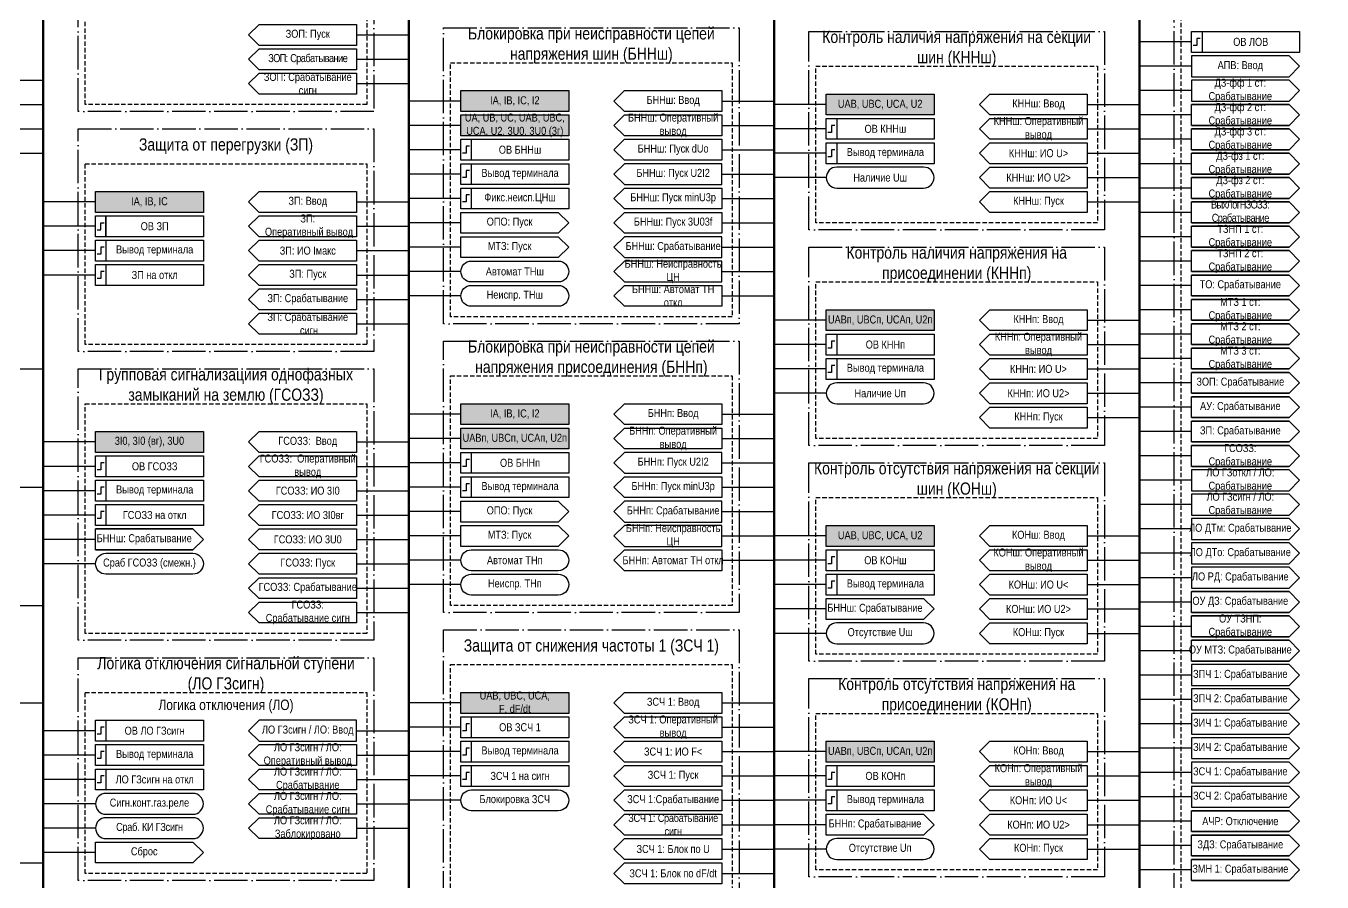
# Model space of a CAD drawing. Header units: millimetres. Extents: x 0 to 1261, y -61 to 1197.
# Drawn here: x 415 to 787.5, y 168.5 to 414.6 of the extents above; entities that cross this region are included whole.
import ezdxf

# ---------------------------------------------------------------- set-up
doc = ezdxf.new("R2010")
doc.units = ezdxf.units.MM
doc.linetypes.add('ACAD_ISO04W100', pattern=[30, 24, -3, 0, -3])
doc.linetypes.add('штриховая2', pattern=[0.375, 0.25, -0.125])
doc.layers.add('TEXT', color=7, linetype='Continuous', lineweight=25)
doc.layers.add('Основная', color=7, linetype='Continuous')
doc.styles.add('2.5_Gost_RD', font='ARIALN.TTF', dxfattribs={"height": 2.5})
doc.styles.add('3.5_Gost_RD', font='ARIALN.TTF', dxfattribs={"height": 3.5})

msp = doc.modelspace()

# ---------------------------------------------------------------- hatches: boundary and pattern name
at = {"ltscale": 100, "true_color": 0xef8637}
h = msp.add_hatch(color=30, dxfattribs=at)
h.dxf.hatch_style = 1
h.paths.add_polyline_path([(540, 396), (571, 396), (571, 390), (540, 390)])
h = msp.add_hatch(color=30, dxfattribs=at)
h.dxf.hatch_style = 1
h.paths.add_polyline_path([(645, 395), (676, 395), (676, 389), (645, 389)])
h = msp.add_hatch(color=30, dxfattribs=at)
h.dxf.hatch_style = 1
h.paths.add_polyline_path([(540, 389), (571, 389), (571, 383), (540, 383)])
h = msp.add_hatch(color=30, dxfattribs=at)
h.dxf.hatch_style = 1
h.paths.add_polyline_path([(435, 367), (466, 367), (466, 361), (435, 361)])
h = msp.add_hatch(color=30, dxfattribs=at)
h.dxf.hatch_style = 1
h.paths.add_polyline_path([(645, 333), (676, 333), (676, 327), (645, 327)])
h = msp.add_hatch(color=30, dxfattribs=at)
h.dxf.hatch_style = 1
h.paths.add_polyline_path([(540, 306), (571, 306), (571, 300), (540, 300)])
h = msp.add_hatch(color=30, dxfattribs=at)
h.dxf.hatch_style = 1
h.paths.add_polyline_path([(435, 298), (466, 298), (466, 292), (435, 292)])
h = msp.add_hatch(color=30, dxfattribs=at)
h.dxf.hatch_style = 1
h.paths.add_polyline_path([(540, 299), (571, 299), (571, 293), (540, 293)])
h = msp.add_hatch(color=30, dxfattribs=at)
h.dxf.hatch_style = 1
h.paths.add_polyline_path([(645, 271), (676, 271), (676, 265), (645, 265)])
h = msp.add_hatch(color=30, dxfattribs=at)
h.dxf.hatch_style = 1
h.paths.add_polyline_path([(540, 223), (571, 223), (571, 217), (540, 217)])
h = msp.add_hatch(color=30, dxfattribs=at)
h.dxf.hatch_style = 1
h.paths.add_polyline_path([(645, 209), (676, 209), (676, 203), (645, 203)])

# ---------------------------------------------------------------- linework, layer by layer
at = {"lineweight": 100, "ltscale": 100}
for p, q in [((420, 1090), (420, 10)), ((525, 1090), (525, 10)), ((630, 1090), (630, 10)), ((735, 1090), (735, 10))]:
    msp.add_line(p, q, dxfattribs=at)
at = {"ltscale": 100}
for p, q in [((510, 412), (525, 412)), ((750, 410), (735, 410)), ((510, 405), (525, 405)), ((750, 403), (735, 403)), ((405, 399), (420, 399)), ((510, 398), (525, 398)), ((750, 396), (735, 396)), ((405, 392), (420, 392)), ((540, 393), (525, 393)), ((615, 393), (630, 393)), ((645, 392), (630, 392)), ((720, 392), (735, 392)), ((750, 389), (735, 389)), ((405, 385), (420, 385)), ((540, 386), (525, 386)), ((615, 386), (630, 386)), ((645, 385), (630, 385)), ((720, 385), (735, 385)), ((750, 382), (735, 382)), ((405, 378), (420, 378)), ((540, 379), (525, 379)), ((615, 379), (630, 379)), ((645, 378), (630, 378)), ((720, 378), (735, 378)), ((750, 375), (735, 375)), ((540, 372), (525, 372)), ((615, 372), (630, 372)), ((645, 371), (630, 371)), ((720, 371), (735, 371)), ((750, 368), (735, 368)), ((435, 364), (420, 364)), ((510, 364), (525, 364)), ((540, 365), (525, 365)), ((615, 365), (630, 365)), ((720, 364), (735, 364)), ((540, 358), (525, 358)), ((615, 358), (630, 358)), ((750, 361), (735, 361)), ((435, 357), (420, 357)), ((510, 357), (525, 357)), ((750, 354), (735, 354)), ((540, 351), (525, 351)), ((615, 351), (630, 351)), ((435, 350), (420, 350)), ((510, 350), (525, 350)), ((750, 347), (735, 347)), ((435, 343), (420, 343)), ((510, 343), (525, 343)), ((540, 344), (525, 344)), ((615, 344), (630, 344)), ((750, 340), (735, 340)), ((510, 336), (525, 336)), ((540, 337), (525, 337)), ((615, 337), (630, 337)), ((750, 333), (735, 333)), ((510, 329), (525, 329)), ((645, 330), (630, 330)), ((720, 330), (735, 330)), ((750, 326), (735, 326)), ((645, 323), (630, 323)), ((720, 323), (735, 323)), ((750, 319), (735, 319)), ((405, 316), (420, 316)), ((645, 316), (630, 316)), ((720, 316), (735, 316)), ((750, 312), (735, 312)), ((645, 309), (630, 309)), ((720, 309), (735, 309)), ((540, 303), (525, 303)), ((615, 303), (630, 303)), ((720, 302), (735, 302)), ((750, 305), (735, 305)), ((750, 298), (735, 298)), ((435, 295), (420, 295)), ((510, 295), (525, 295)), ((540, 296), (525, 296)), ((615, 296), (630, 296)), ((750, 291), (735, 291)), ((435, 288), (420, 288)), ((510, 288), (525, 288)), ((540, 289), (525, 289)), ((615, 289), (630, 289)), ((750, 284), (735, 284)), ((405, 282), (420, 282)), ((435, 281), (420, 281)), ((510, 281), (525, 281)), ((540, 282), (525, 282)), ((615, 282), (630, 282)), ((750, 277), (735, 277)), ((435, 274), (420, 274)), ((510, 274), (525, 274)), ((540, 275), (525, 275)), ((615, 275), (630, 275)), ((750, 270), (735, 270)), ((435, 267), (420, 267)), ((510, 267), (525, 267)), ((540, 268), (525, 268)), ((615, 268), (630, 268)), ((645, 268), (630, 268)), ((720, 268), (735, 268)), ((540, 261), (525, 261)), ((615, 261), (630, 261)), ((645, 261), (630, 261)), ((720, 261), (735, 261)), ((750, 263), (735, 263)), ((435, 260), (420, 260)), ((510, 260), (525, 260)), ((540, 254), (525, 254)), ((645, 254), (630, 254)), ((720, 254), (735, 254)), ((750, 256), (735, 256)), ((510, 253), (525, 253)), ((405, 248), (420, 248)), ((510, 246), (525, 246)), ((645, 247), (630, 247)), ((720, 247), (735, 247)), ((750, 249), (735, 249)), ((645, 240), (630, 240)), ((720, 240), (735, 240)), ((750, 242), (735, 242)), ((750, 235), (735, 235)), ((750, 228), (735, 228)), ((405, 220), (420, 220)), ((540, 220), (525, 220)), ((615, 220), (630, 220)), ((750, 221), (735, 221)), ((540, 213), (525, 213)), ((615, 213), (630, 213)), ((750, 214), (735, 214)), ((435, 212), (420, 212)), ((510, 212), (525, 212)), ((435, 205), (420, 205)), ((510, 205), (525, 205)), ((540, 206), (525, 206)), ((615, 206), (630, 206)), ((645, 206), (630, 206)), ((720, 206), (735, 206)), ((750, 207), (735, 207)), ((435, 198), (420, 198)), ((510, 198), (525, 198)), ((540, 199), (525, 199)), ((615, 199), (630, 199)), ((645, 199), (630, 199)), ((720, 199), (735, 199)), ((750, 200), (735, 200)), ((435, 191), (420, 191)), ((510, 191), (525, 191)), ((540, 192), (525, 192)), ((615, 192), (630, 192)), ((645, 192), (630, 192)), ((720, 192), (735, 192)), ((750, 193), (735, 193)), ((435, 184), (420, 184)), ((510, 184), (525, 184)), ((615, 185), (630, 185)), ((645, 185), (630, 185)), ((720, 185), (735, 185)), ((750, 186), (735, 186)), ((750, 179), (735, 179)), ((435, 177), (420, 177)), ((615, 178), (630, 178)), ((645, 178), (630, 178)), ((720, 178), (735, 178)), ((405, 174), (420, 174)), ((750, 172), (735, 172)), ((615, 171), (630, 171))]:
    msp.add_line(p, q, dxfattribs=at)
at = {"color": 251, "linetype": 'ACAD_ISO04W100', "lineweight": 30, "ltscale": 0.4, "true_color": 0x58595b}
for points in [[(745, 869), (830, 869), (830, 101), (745, 101)], [(430, 461), (515, 461), (515, 390), (430, 390)], [(535, 414), (620, 414), (620, 329), (535, 329)], [(640, 413), (725, 413), (725, 356), (640, 356)], [(430, 385), (515, 385), (515, 321), (430, 321)], [(640, 351), (725, 351), (725, 294), (640, 294)], [(535, 324), (620, 324), (620, 246), (535, 246)], [(430, 316), (515, 316), (515, 238), (430, 238)], [(640, 289), (725, 289), (725, 232), (640, 232)], [(535, 241), (620, 241), (620, 162), (535, 162)], [(430, 233), (515, 233), (515, 169), (430, 169)], [(640, 227), (725, 227), (725, 170), (640, 170)]]:
    msp.add_lwpolyline(points, close=True, dxfattribs=at)
at = {"linetype": 'штриховая2', "ltscale": 5}
for points in [[(432, 451), (513, 451), (513, 392), (432, 392)], [(747, 421), (828, 421), (828, 103), (747, 103)], [(537, 404), (618, 404), (618, 331), (537, 331)], [(642, 403), (723, 403), (723, 358), (642, 358)], [(432, 375), (513, 375), (513, 323), (432, 323)], [(642, 341), (723, 341), (723, 296), (642, 296)], [(537, 314), (618, 314), (618, 248), (537, 248)], [(432, 306), (513, 306), (513, 240), (432, 240)], [(642, 279), (723, 279), (723, 234), (642, 234)], [(537, 231), (618, 231), (618, 165), (537, 165)], [(432, 223), (513, 223), (513, 171), (432, 171)], [(642, 217), (723, 217), (723, 172), (642, 172)]]:
    msp.add_lwpolyline(points, close=True, dxfattribs=at)
at = {"ltscale": 100}
for points in [[(479, 412), (482, 415), (510, 415), (510, 409), (482, 409), (479, 412)], [(479, 405), (482, 408), (510, 408), (510, 402), (482, 402), (479, 405)], [(781, 403), (778, 406), (750, 406), (750, 400), (778, 400), (781, 403)], [(479, 398), (482, 401), (510, 401), (510, 395), (482, 395), (479, 398)], [(584, 379), (587, 382), (615, 382), (615, 376), (587, 376), (584, 379)], [(540, 361), (568, 361), (571, 358), (568, 355), (540, 355), (540, 361)], [(584, 358), (587, 361), (615, 361), (615, 355), (587, 355), (584, 358)], [(540, 354), (568, 354), (571, 351), (568, 348), (540, 348), (540, 354)], [(781, 284), (778, 287), (750, 287), (750, 281), (778, 281), (781, 284)], [(781, 277), (778, 280), (750, 280), (750, 274), (778, 274), (781, 277)], [(540, 278), (568, 278), (571, 275), (568, 272), (540, 272), (540, 278)], [(781, 270), (778, 273), (750, 273), (750, 267), (778, 267), (781, 270)], [(540, 271), (568, 271), (571, 268), (568, 265), (540, 265), (540, 271)], [(781, 263), (778, 266), (750, 266), (750, 260), (778, 260), (781, 263)], [(781, 256), (778, 259), (750, 259), (750, 253), (778, 253), (781, 256)], [(781, 228), (778, 231), (750, 231), (750, 225), (778, 225), (781, 228)], [(781, 221), (778, 224), (750, 224), (750, 218), (778, 218), (781, 221)], [(781, 214), (778, 217), (750, 217), (750, 211), (778, 211), (781, 214)], [(584, 213), (584, 213), (587, 216), (615, 216), (615, 210), (587, 210), (584, 213)], [(781, 207), (778, 210), (750, 210), (750, 204), (778, 204), (781, 207)], [(781, 200), (778, 203), (750, 203), (750, 197), (778, 197), (781, 200)], [(479, 198), (482, 201), (510, 201), (510, 195), (482, 195), (479, 198)], [(479, 191), (482, 194), (510, 194), (510, 188), (482, 188), (479, 191)], [(781, 193), (778, 196), (750, 196), (750, 190), (778, 190), (781, 193)], [(479, 184), (482, 187), (510, 187), (510, 181), (482, 181), (479, 184)], [(435, 180), (463, 180), (466, 177), (463, 174), (435, 174), (435, 180)]]:
    msp.add_lwpolyline(points, dxfattribs=at)
for points in [[(750, 413), (781, 413), (781, 407), (750, 407)], [(750, 413), (753, 413), (753, 407), (750, 407)], [(540, 396), (571, 396), (571, 390), (540, 390)], [(615, 390), (587, 390), (584, 393), (587, 396), (615, 396)], [(645, 395), (676, 395), (676, 389), (645, 389)], [(720, 395), (720, 389), (692, 389), (689, 392), (692, 395)], [(540, 389), (571, 389), (571, 383), (540, 383)], [(615, 383), (587, 383), (584, 386), (587, 389), (615, 389)], [(645, 388), (648, 388), (648, 382), (645, 382)], [(645, 388), (676, 388), (676, 382), (645, 382)], [(720, 388), (720, 382), (692, 382), (689, 385), (692, 388)], [(540, 382), (543, 382), (543, 376), (540, 376)], [(540, 382), (571, 382), (571, 376), (540, 376)], [(645, 381), (648, 381), (648, 375), (645, 375)], [(645, 381), (676, 381), (676, 375), (645, 375)], [(692, 381), (720, 381), (720, 375), (692, 375), (689, 378)], [(540, 375), (571, 375), (571, 369), (540, 369)], [(540, 375), (543, 375), (543, 369), (540, 369)], [(587, 369), (615, 369), (615, 375), (587, 375), (584, 372)], [(692, 374), (720, 374), (720, 368), (692, 368), (689, 371)], [(435, 367), (466, 367), (466, 361), (435, 361)], [(482, 367), (510, 367), (510, 361), (482, 361), (479, 364)], [(540, 368), (543, 368), (543, 362), (540, 362)], [(540, 368), (571, 368), (571, 362), (540, 362)], [(584, 365), (587, 368), (615, 368), (615, 362), (587, 362)], [(692, 367), (720, 367), (720, 361), (692, 361), (689, 364)], [(435, 360), (438, 360), (438, 354), (435, 354)], [(438, 360), (466, 360), (466, 354), (438, 354)], [(482, 360), (510, 360), (510, 354), (482, 354), (479, 357)], [(587, 348), (615, 348), (615, 354), (587, 354), (584, 351)], [(435, 353), (466, 353), (466, 347), (435, 347)], [(435, 353), (438, 353), (438, 347), (435, 347)], [(482, 353), (510, 353), (510, 347), (482, 347), (479, 350)], [(587, 341), (615, 341), (615, 347), (587, 347), (584, 344)], [(435, 346), (438, 346), (438, 340), (435, 340)], [(435, 346), (466, 346), (466, 340), (435, 340)], [(482, 346), (510, 346), (510, 340), (482, 340), (479, 343)], [(482, 339), (510, 339), (510, 333), (482, 333), (479, 336)], [(615, 334), (587, 334), (584, 337), (587, 340), (615, 340)], [(482, 332), (510, 332), (510, 326), (482, 326), (479, 329)], [(645, 333), (676, 333), (676, 327), (645, 327)], [(720, 333), (720, 327), (692, 327), (689, 330), (692, 333)], [(645, 326), (648, 326), (648, 320), (645, 320)], [(645, 326), (676, 326), (676, 320), (645, 320)], [(720, 326), (720, 320), (692, 320), (689, 323), (692, 326)], [(645, 319), (648, 319), (648, 313), (645, 313)], [(645, 319), (676, 319), (676, 313), (645, 313)], [(692, 319), (720, 319), (720, 313), (692, 313), (689, 316)], [(692, 312), (720, 312), (720, 306), (692, 306), (689, 309)], [(540, 306), (571, 306), (571, 300), (540, 300)], [(615, 300), (587, 300), (584, 303), (587, 306), (615, 306)], [(692, 305), (720, 305), (720, 299), (692, 299), (689, 302)], [(435, 298), (466, 298), (466, 292), (435, 292)], [(510, 298), (510, 292), (482, 292), (479, 295), (482, 298)], [(540, 299), (571, 299), (571, 293), (540, 293)], [(615, 293), (587, 293), (584, 296), (587, 299), (615, 299)], [(435, 291), (438, 291), (438, 285), (435, 285)], [(435, 291), (466, 291), (466, 285), (435, 285)], [(510, 291), (510, 285), (482, 285), (479, 288), (482, 291)], [(540, 292), (543, 292), (543, 286), (540, 286)], [(540, 292), (571, 292), (571, 286), (540, 286)], [(587, 286), (615, 286), (615, 292), (587, 292), (584, 289)], [(435, 284), (466, 284), (466, 278), (435, 278)], [(435, 284), (438, 284), (438, 278), (435, 278)], [(482, 284), (510, 284), (510, 278), (482, 278), (479, 281)], [(540, 285), (571, 285), (571, 279), (540, 279)], [(540, 285), (543, 285), (543, 279), (540, 279)], [(584, 282), (587, 285), (615, 285), (615, 279), (587, 279)], [(435, 277), (438, 277), (438, 271), (435, 271)], [(435, 277), (466, 277), (466, 271), (435, 271)], [(482, 277), (510, 277), (510, 271), (482, 271), (479, 274)], [(587, 272), (615, 272), (615, 278), (587, 278), (584, 275)], [(482, 270), (510, 270), (510, 264), (482, 264), (479, 267)], [(587, 265), (615, 265), (615, 271), (587, 271), (584, 268)], [(645, 271), (676, 271), (676, 265), (645, 265)], [(720, 271), (720, 265), (692, 265), (689, 268), (692, 271)], [(482, 263), (510, 263), (510, 257), (482, 257), (479, 260)], [(615, 258), (587, 258), (584, 261), (587, 264), (615, 264)], [(645, 264), (648, 264), (648, 258), (645, 258)], [(645, 264), (676, 264), (676, 258), (645, 258)], [(720, 264), (720, 258), (692, 258), (689, 261), (692, 264)], [(482, 256), (510, 256), (510, 250), (482, 250), (479, 253)], [(645, 257), (648, 257), (648, 251), (645, 251)], [(645, 257), (676, 257), (676, 251), (645, 251)], [(692, 257), (720, 257), (720, 251), (692, 251), (689, 254)], [(645, 250), (673, 250), (676, 247), (673, 244), (645, 244)], [(692, 250), (720, 250), (720, 244), (692, 244), (689, 247)], [(482, 249), (510, 249), (510, 243), (482, 243), (479, 246)], [(692, 243), (720, 243), (720, 237), (692, 237), (689, 240)], [(540, 223), (571, 223), (571, 217), (540, 217)], [(615, 223), (615, 217), (587, 217), (584, 220), (587, 223)], [(435, 215), (438, 215), (438, 209), (435, 209)], [(435, 215), (466, 215), (466, 209), (435, 209)], [(482, 215), (479, 212), (482, 209), (510, 209), (510, 215)], [(540, 216), (543, 216), (543, 210), (540, 210)], [(540, 216), (571, 216), (571, 210), (540, 210)], [(540, 209), (571, 209), (571, 203), (540, 203)], [(540, 209), (543, 209), (543, 203), (540, 203)], [(645, 209), (676, 209), (676, 203), (645, 203)], [(720, 209), (720, 203), (692, 203), (689, 206), (692, 209)], [(435, 208), (438, 208), (438, 202), (435, 202)], [(435, 208), (466, 208), (466, 202), (435, 202)], [(482, 208), (510, 208), (510, 202), (482, 202), (479, 205)], [(540, 202), (543, 202), (543, 196), (540, 196)], [(540, 202), (571, 202), (571, 196), (540, 196)], [(645, 202), (648, 202), (648, 196), (645, 196)], [(645, 202), (676, 202), (676, 196), (645, 196)], [(720, 202), (720, 196), (692, 196), (689, 199), (692, 202)], [(435, 201), (438, 201), (438, 195), (435, 195)], [(435, 201), (466, 201), (466, 195), (435, 195)], [(645, 195), (648, 195), (648, 189), (645, 189)], [(645, 195), (676, 195), (676, 189), (645, 189)], [(692, 195), (720, 195), (720, 189), (692, 189), (689, 192)], [(645, 188), (673, 188), (676, 185), (673, 182), (645, 182)], [(692, 188), (720, 188), (720, 182), (692, 182), (689, 185)], [(692, 181), (720, 181), (720, 175), (692, 175), (689, 178)]]:
    msp.add_lwpolyline(points, close=True, dxfattribs=at)
at = {"lineweight": 30, "ltscale": 100}
for points in [[(752.5, 411), (751.5, 411), (751.5, 409), (750.5, 409)], [(647.5, 386), (646.5, 386), (646.5, 384), (645.5, 384)], [(542.5, 380), (541.5, 380), (541.5, 378), (540.5, 378)], [(647.5, 379), (646.5, 379), (646.5, 377), (645.5, 377)], [(542.5, 373), (541.5, 373), (541.5, 371), (540.5, 371)], [(542.5, 366), (541.5, 366), (541.5, 364), (540.5, 364)], [(435.5, 356), (436.5, 356), (436.5, 358), (437.5, 358)], [(437.5, 351), (436.5, 351), (436.5, 349), (435.5, 349)], [(437.5, 344), (436.5, 344), (436.5, 342), (435.5, 342)], [(647.5, 324), (646.5, 324), (646.5, 322), (645.5, 322)], [(647.5, 317), (646.5, 317), (646.5, 315), (645.5, 315)], [(437.5, 289), (436.5, 289), (436.5, 287), (435.5, 287)], [(542.5, 290), (541.5, 290), (541.5, 288), (540.5, 288)], [(437.5, 282), (436.5, 282), (436.5, 280), (435.5, 280)], [(542.5, 283), (541.5, 283), (541.5, 281), (540.5, 281)], [(437.5, 275), (436.5, 275), (436.5, 273), (435.5, 273)], [(647.5, 262), (646.5, 262), (646.5, 260), (645.5, 260)], [(647.5, 255), (646.5, 255), (646.5, 253), (645.5, 253)], [(437.5, 213), (436.5, 213), (436.5, 211), (435.5, 211)], [(542.5, 214), (541.5, 214), (541.5, 212), (540.5, 212)], [(437.5, 206), (436.5, 206), (436.5, 204), (435.5, 204)], [(542.5, 207), (541.5, 207), (541.5, 205), (540.5, 205)], [(437.5, 199), (436.5, 199), (436.5, 197), (435.5, 197)], [(542.5, 200), (541.5, 200), (541.5, 198), (540.5, 198)], [(647.5, 200), (646.5, 200), (646.5, 198), (645.5, 198)], [(647.5, 193), (646.5, 193), (646.5, 191), (645.5, 191)]]:
    msp.add_lwpolyline(points, dxfattribs=at)
at = {"ltscale": 100}
for points in [[(648, 368), (673, 368, 1), (673, 374), (648, 374, 1)], [(543, 341, -1), (543, 347), (568, 347, -1), (568, 341)], [(543, 334, -1), (543, 340), (568, 340, -1), (568, 334)], [(648, 306), (673, 306, 1), (673, 312), (648, 312, 1)], [(438, 257, -1), (438, 263), (463, 263, -1), (463, 257)], [(543, 258, -1), (543, 264), (568, 264, -1), (568, 258)], [(543, 251, -1), (543, 257), (568, 257, -1), (568, 251)], [(648, 237), (673, 237, 1), (673, 243), (648, 243, 1)], [(438, 188), (463, 188, 1), (463, 194), (438, 194, 1)], [(543, 189, -1), (543, 195), (568, 195, -1), (568, 189)], [(438, 181), (463, 181, 1), (463, 187), (438, 187, 1)], [(648, 175), (673, 175, 1), (673, 181), (648, 181, 1)]]:
    msp.add_lwpolyline(points, format="xyb", close=True, dxfattribs=at)
at = {"layer": 'TEXT', "ltscale": 100}
msp.add_lwpolyline([(750, 399), (750, 393), (778, 393), (781, 396), (778, 399)], close=True, dxfattribs=at)
for points in [[(750, 386), (778, 386), (781, 389), (778, 392), (750, 392), (778, 392), (781, 389), (778, 386), (750, 386), (750, 392)], [(750, 379), (778, 379), (781, 382), (778, 385), (750, 385), (778, 385), (781, 382), (778, 379), (750, 379), (750, 385)], [(750, 372), (778, 372), (781, 375), (778, 378), (750, 378), (778, 378), (781, 375), (778, 372), (750, 372), (750, 378)], [(750, 365), (778, 365), (781, 368), (778, 371), (750, 371), (778, 371), (781, 368), (778, 365), (750, 365), (750, 371)], [(750, 358), (778, 358), (781, 361), (778, 364), (750, 364), (778, 364), (781, 361), (778, 358), (750, 358), (750, 364)], [(750, 351), (778, 351), (781, 354), (778, 357), (750, 357), (778, 357), (781, 354), (778, 351), (750, 351), (750, 357)], [(750, 344), (778, 344), (781, 347), (778, 350), (750, 350), (778, 350), (781, 347), (778, 344), (750, 344), (750, 350)], [(750, 337), (778, 337), (781, 340), (778, 343), (750, 343), (778, 343), (781, 340), (778, 337), (750, 337), (750, 343)], [(750, 330), (778, 330), (781, 333), (778, 336), (750, 336), (778, 336), (781, 333), (778, 330), (750, 330), (750, 336)], [(750, 323), (778, 323), (781, 326), (778, 329), (750, 329), (778, 329), (781, 326), (778, 323), (750, 323), (750, 329)], [(750, 316), (778, 316), (781, 319), (778, 322), (750, 322), (778, 322), (781, 319), (778, 316), (750, 316), (750, 322)], [(750, 309), (778, 309), (781, 312), (778, 315), (750, 315), (778, 315), (781, 312), (778, 309), (750, 309), (750, 315)], [(750, 302), (778, 302), (781, 305), (778, 308), (750, 308), (778, 308), (781, 305), (778, 302), (750, 302), (750, 308)], [(750, 295), (778, 295), (781, 298), (778, 301), (750, 301), (778, 301), (781, 298), (778, 295), (750, 295), (750, 301)], [(750, 288), (778, 288), (781, 291), (778, 294), (750, 294), (778, 294), (781, 291), (778, 288), (750, 288), (750, 294)], [(435, 264), (463, 264), (466, 267), (463, 270), (435, 270), (463, 270), (466, 267), (463, 264), (435, 264), (435, 270)], [(750, 246), (778, 246), (781, 249), (778, 252), (750, 252), (778, 252), (781, 249), (778, 246), (750, 246), (750, 252)], [(750, 239), (778, 239), (781, 242), (778, 245), (750, 245), (778, 245), (781, 242), (778, 239), (750, 239), (750, 245)], [(750, 232), (778, 232), (781, 235), (778, 238), (750, 238), (778, 238), (781, 235), (778, 232), (750, 232), (750, 238)], [(750, 183), (778, 183), (781, 186), (778, 189), (750, 189), (778, 189), (781, 186), (778, 183), (750, 183), (750, 189)], [(750, 176), (778, 176), (781, 179), (778, 182), (750, 182), (778, 182), (781, 179), (778, 176), (750, 176), (750, 182)], [(750, 169), (778, 169), (781, 172), (778, 175), (750, 175), (778, 175), (781, 172), (778, 169), (750, 169), (750, 175)]]:
    msp.add_lwpolyline(points, dxfattribs=at)
at = {"layer": 'Основная', "ltscale": 100}
for points in [[(615, 209), (615, 203), (587, 203), (584, 206), (587, 209)], [(615, 195), (615, 189), (587, 189), (584, 192), (587, 195)], [(615, 188), (615, 182), (587, 182), (584, 185), (587, 188)]]:
    msp.add_lwpolyline(points, close=True, dxfattribs=at)
for points in [[(584, 199), (587, 202), (615, 202), (615, 196), (587, 196), (584, 199)], [(584, 178), (587, 181), (615, 181), (615, 175), (587, 175), (584, 178)], [(584, 171), (587, 174), (615, 174), (615, 168), (587, 168), (584, 171)]]:
    msp.add_lwpolyline(points, dxfattribs=at)

# ---------------------------------------------------------------- texts
at = {"color": 30, "ltscale": 100, "true_color": 0xef8637, "attachment_point": 5, "style": '3.5_Gost_RD'}
for s, insert, char_height, width in [('\\pt108.5;Блокировка при неисправности цепей напряжения шин (БННш)', (577.5, 409), 3.5, 85), ('Контроль наличия напряжения на секции шин (КННш)', (682.5, 408), 3.5, 85), ('Защита от перегрузки (ЗП)', (472.5, 380), 3.5, 85), ('Контроль наличия напряжения на присоединении (КННп)', (682.5, 346), 3.5, 85), ('\\pt108.5;Блокировка при неисправности цепей напряжения присоединения (БННп)', (577.5, 319), 3.5, 85), ('Групповая сигнализациия однофазных замыканий на землю (ГСОЗЗ)', (472.5, 311), 3.5, 85), ('Контроль отсутствия напряжения на секции шин (КОНш)', (682.5, 284), 3.5, 85), ('Защита от снижения частоты 1 (ЗСЧ 1)', (577.5, 236), 3.5, 85), ('Логика отключения сигнальной ступени \\P(ЛО ГЗсигн) ', (472.5, 228), 3.5, 85), ('Контроль отсутствия напряжения на присоединении (КОНп)', (682.5, 222), 3.5, 85), ('{\\C30;\\c1938679;Логика отключения (ЛО)}', (472.5, 219), 3, 81)]:
    msp.add_mtext(s, dxfattribs=dict(at, insert=insert, char_height=char_height, width=width))
at = {"ltscale": 100, "char_height": 2.3, "attachment_point": 5, "style": '2.5_Gost_RD'}
for s, insert, width in [('БННш: Ввод', (601, 393), 28), ('КННш: Ввод', (706, 392), 28), ('БННш: Оперативный вывод', (601, 386), 28), ('КННш: Оперативный вывод', (706, 385), 28), ('КННш: ИО U>', (706, 378), 28), ('БННш: Пуск U2I2', (601, 372), 28), ('КННш: ИО U2>', (706, 371), 28), ('ЗП: Ввод', (496, 364), 28), ('БННш: Пуск minU3p', (601, 365), 28), ('КННш: Пуск', (706, 364), 28), ('ЗП:\\P Оперативный вывод', (496, 357), 28), ('БННш: Срабатывание', (601, 351), 28), ('БННш: Неисправность ЦН', (601, 344), 28), ('Автомат ТНш', (555.5, 344), 31), ('БННш: Автомат ТН откл', (601, 337), 28), ('Неиспр. ТНш', (555.5, 337), 31), ('ЗП: Срабатывание^J сигн', (496, 329), 28), ('КННп: Ввод', (706, 330), 28), ('КННп: Оперативный вывод', (706, 323), 28), ('КННп: ИО U>', (706, 316), 28), ('КННп: ИО U2>', (706, 309), 28), ('БННп: Ввод', (601, 303), 28), ('КННп: Пуск', (706, 302), 28), ('БННп: Оперативный вывод', (601, 296), 28), ('ГСОЗЗ:  Ввод', (496, 295), 28), ('ГСОЗЗ:  Оперативный вывод', (496, 288), 30.44), ('БННп: Пуск U2I2', (601, 289), 28), ('БННп: Пуск minU3p', (601, 282), 28), ('ГСОЗЗ: ИО 3I0', (496, 281), 28), ('БННп: Срабатывание', (601, 275), 28), ('ГСОЗЗ: ИО 3I0вг', (496, 274), 28), ('ГСОЗЗ: ИО 3U0', (496, 267), 28), ('БННп: Неисправность ЦН', (601, 268), 28), ('КОНш: Ввод', (706, 268), 28), ('КОНш: Оперативный вывод', (706, 261), 28), ('Сраб ГСОЗЗ (смежн.)', (450.5, 260), 31), ('ГСОЗЗ: Пуск', (496, 260), 28), ('Автомат ТНп', (555.5, 261), 31), ('БННп: Автомат ТН откл', (601, 261), 28), ('ГСОЗЗ: Срабатывание', (496, 253), 28), ('КОНш: ИО U<', (706, 254), 28), ('ГСОЗЗ: Срабатывание сигн', (496, 246), 28), ('КОНш: ИО U2>', (706, 247), 28), ('КОНш: Пуск', (706, 240), 28), ('КОНп: Ввод', (706, 206), 28), ('КОНп: Оперативный вывод', (706, 199), 28), ('КОНп: ИО U<', (706, 192), 28), ('КОНп: ИО U2>', (706, 185), 28), ('КОНп: Пуск', (706, 178), 28)]:
    msp.add_mtext(s, dxfattribs=dict(at, insert=insert, width=width))
at = {"color": 0, "ltscale": 100, "char_height": 2.3, "width": 28, "attachment_point": 5, "style": '2.5_Gost_RD'}
for s, insert in [('{\\C256;ЗП: ИО Iмакс}', (496, 350)), ('{\\C256;ЗП на откл}', (452, 343)), ('{\\C256;ЗП: Пуск}', (496, 343)), ('{\\C256;ЗП: Срабатывание}', (496, 336))]:
    msp.add_mtext(s, dxfattribs=dict(at, insert=insert))
at = {"layer": 'TEXT', "color": 0, "ltscale": 100, "char_height": 2.3, "attachment_point": 5, "style": '2.5_Gost_RD'}
for s, insert, width in [('{\\C256;ЗОП: Пуск}', (496, 412), 28), ('{\\T0.9;\\C256;ЗОП: Срабатывание}', (496, 405), 28), ('{\\C256;ЗОП: Срабатывание сигн}', (496, 398), 28), ('{\\C256;IA, IB, IC, I2}', (555.5, 393), 31), ('{\\C256;UAB, UBC, UCA, U2}', (660.5, 392), 31), ('{\\C256;UA, UB, UC, UAB, UBC, UCA, U2, 3U0, 3U0 (3г)}', (555.5, 386), 31), ('{\\C256;ОВ КННш}', (662, 385), 28), ('{\\C256;Вывод терминала}', (662, 378), 28), ('{\\C256;Вывод терминала}', (557, 372), 28), ('{\\C256;Наличие Uш}', (660.5, 371), 31), ('{\\C256;IA, IB, IC}', (450.5, 364), 31), ('{\\C256;Вывод терминала}', (452, 350), 28), ('{\\C256;UABп, UBCп, UCAп, U2п}', (660.5, 330), 31), ('{\\C256;ОВ КННп}', (662, 323), 28), ('{\\C256;Вывод терминала}', (662, 316), 28), ('{\\C256;Наличие Uп}', (660.5, 309), 31), ('{\\C256;IA, IB, IC, I2}', (555.5, 303), 31), ('{\\C256;3I0, 3I0 (вг), 3U0}', (450.5, 295), 31), ('{\\C256;UABп, UBCп, UCAп, U2п}', (555.5, 296), 31), ('{\\C256;ОВ ГСОЗЗ}', (452, 288), 28), ('{\\C256;Вывод терминала}', (557, 282), 28), ('{\\C256;Вывод терминала}', (452, 281), 28), ('{\\C256;ГСОЗЗ на откл}', (452, 274), 28), ('{\\C256;UAB, UBC, UCA, U2}', (660.5, 268), 31), ('{\\C256;ОВ КОНш}', (662, 261), 28), ('{\\C256;Вывод терминала}', (662, 254), 28), ('{\\C256;Отсутствие Uш}', (660.5, 240), 31), ('{\\C256;UAB, UBC, UCA, \\PF, dF/dt}', (555.5, 220), 31), ('{\\C256;ОВ ЗСЧ 1}', (557, 213), 28), ('{\\C256;Вывод терминала}', (557, 206), 28), ('{\\C256;UABп, UBCп, UCAп, U2п}', (660.5, 206), 31), ('{\\C256;ЗСЧ 1 на сигн}', (557, 199), 28), ('{\\C256;ОВ КОНп}', (662, 199), 28), ('{\\C256;Блокировка ЗСЧ}', (555.5, 192), 31), ('{\\C256;Вывод терминала}', (662, 192), 28), ('{\\C256;Отсутствие Uп}', (660.5, 178), 31)]:
    msp.add_mtext(s, dxfattribs=dict(at, insert=insert, width=width))
at = {"layer": 'TEXT', "ltscale": 100, "char_height": 2.3, "attachment_point": 5, "style": '2.5_Gost_RD'}
for s, insert, width in [('ОВ ЛОВ', (767, 410), 28), ('АПВ: Ввод', (764, 403), 28), ('ДЗ-фф 1 ст: Срабатывание', (764, 396), 28), ('ДЗ-фф 2 ст: Срабатывание', (764, 389), 28), ('ДЗ-фф 3 ст: Срабатывание', (764, 382), 28), ('ОВ БННш', (557, 379), 28), ('ДЗ-фз 1 ст: Срабатывание', (764, 375), 28), ('ДЗ-фз 2 ст: Срабатывание', (764, 368), 28), ('Фикс.неисп.ЦНш', (557, 365), 28), ('{\\T0.9;ВыхЛогНЗОЗЗ\\A1;\\T1;:\\T0.9; Срабатывание}', (764, 361), 28), ('\\A1;ТЗНП 1 ст: {\\A0;Срабатывание}', (764, 354), 28), ('\\A1;ТЗНП 2 ст: {\\A0;Срабатывание}', (764, 347), 28), ('ТО: Срабатывание', (764, 340), 28), ('\\A1;МТЗ 1 ст: Срабатывание', (764, 333), 28), ('\\A1;МТЗ 2 ст: Срабатывание', (764, 326), 28), ('\\A1;МТЗ 3 ст: Срабатывание', (764, 319), 28), ('ЗОП: Срабатывание', (764, 312), 28), ('АУ: Срабатывание', (764, 305), 28), ('ЗП: Срабатывание', (764, 298), 28), ('ГСОЗЗ: \\PСрабатывание', (764, 291), 28), ('ОВ БННп', (557, 289), 28), ('ЛО ГЗоткл / ЛО:\\PСрабатывание', (764, 284), 28), ('ЛО ГЗсигн / ЛО:\\PСрабатывание', (764, 277), 28), ('БННш: Срабатывание', (449, 267), 28), ('ЛО ДТм: Срабатывание', (764, 270), 28), ('ЛО ДТо: Срабатывание', (764, 263), 28), ('ЛО РД: Срабатывание', (764, 256), 28), ('ОУ ДЗ: Срабатывание ', (764, 249), 28), ('БННш: Срабатывание', (659, 247), 28), ('ОУ ТЗНП: Срабатывание ', (764, 242), 28), ('ОУ МТЗ: Срабатывание ', (764, 235), 28), ('ЗПЧ 1: Срабатывание ', (764, 228), 28), ('ЗСЧ 1: Ввод', (601, 220), 28), ('ЗПЧ 2: Срабатывание ', (764, 221), 28), ('ЗСЧ 1: Оперативный вывод', (601, 213), 28), ('ОВ ЛО ГЗсигн', (452, 212), 28), ('ЛО ГЗсигн / ЛО: Ввод', (496, 212), 28), ('ЗИЧ 1: Срабатывание ', (764, 214), 28), ('ЗИЧ 2: Срабатывание ', (764, 207), 28), ('Вывод терминала', (452, 205), 28), ('ЛО ГЗсигн / ЛО:\\PОперативный вывод', (496, 205), 30.44), ('ЛО ГЗсигн / ЛО: Срабатывание', (496, 198), 28), ('ЗСЧ 1: Срабатывание ', (764, 200), 28), ('ЛО ГЗсигн на откл', (452, 198), 28), ('ЛО ГЗсигн / ЛО: Срабатывание сигн', (496, 191), 28), ('ЗСЧ 2: Срабатывание ', (764, 193), 28), ('\\A1;Сигн.конт.газ.реле', (450.5, 191), 31), ('ЛО ГЗсигн / ЛО:\\PЗаблокировано', (496, 184), 28), ('БННп: Срабатывание', (659, 185), 28), ('АЧР: Отключение', (764, 186), 28), ('\\A1;{\\T0.95;Сраб. КИ ГЗсигн}', (450.5, 184), 31), ('ЗДЗ: Срабатывание ', (764, 179), 28), ('Сброс', (449, 177), 28), ('ЗМН 1: Срабатывание', (764, 172), 28)]:
    msp.add_mtext(s, dxfattribs=dict(at, insert=insert, width=width))
at = {"layer": 'TEXT', "color": 3, "ltscale": 100, "insert": (601, 379), "char_height": 2.3, "width": 28, "attachment_point": 5, "style": '2.5_Gost_RD'}
msp.add_mtext('{\\C256;БННш: Пуск dUо}', dxfattribs=at)
at = {"layer": 'TEXT', "color": 156, "ltscale": 100, "true_color": 0x1e4973, "insert": (452, 357), "char_height": 2.3, "width": 28, "attachment_point": 5, "style": '2.5_Gost_RD'}
msp.add_mtext('{\\C256;ОВ ЗП}', dxfattribs=at)
at = {"layer": 'TEXT', "color": 6, "ltscale": 100, "char_height": 2.3, "width": 28, "attachment_point": 5, "style": '2.5_Gost_RD'}
for s, insert in [('{\\C256;ОПО: Пуск}', (554, 358)), ('{\\C256;МТЗ: Пуск}', (554, 351)), ('{\\C256;ОПО: Пуск}', (554, 275)), ('{\\C256;МТЗ: Пуск}', (554, 268))]:
    msp.add_mtext(s, dxfattribs=dict(at, insert=insert))
at = {"layer": 'TEXT', "color": 30, "ltscale": 100, "true_color": 0xef8637, "insert": (601, 358), "char_height": 2.3, "width": 28, "attachment_point": 5, "style": '2.5_Gost_RD'}
msp.add_mtext('{\\C256;БННш: Пуск 3U03f}', dxfattribs=at)
at = {"layer": 'TEXT', "color": 1, "ltscale": 100, "insert": (555.5, 254), "char_height": 2.3, "width": 31, "attachment_point": 5, "style": '2.5_Gost_RD'}
msp.add_mtext('{\\C256;Неиспр. ТНп}', dxfattribs=at)
at = {"layer": 'Основная', "color": 0, "ltscale": 100, "char_height": 2.3, "width": 28, "attachment_point": 5, "style": '2.5_Gost_RD'}
for s, insert in [('{\\C256;ЗСЧ 1: ИО F<}', (601, 206)), ('{\\C256;ЗСЧ 1: Пуск}', (601, 199)), ('{\\C256;ЗСЧ 1:Срабатывание}', (601, 192)), ('{\\T0.95;\\C256;ЗСЧ 1: Срабатывание сигн}', (601, 185)), ('{\\C256;ЗСЧ 1: Блок по U}', (601, 178)), ('{\\C256;ЗСЧ 1: Блок по dF/dt}', (601, 171))]:
    msp.add_mtext(s, dxfattribs=dict(at, insert=insert))

doc.saveas('drawing.dxf')
